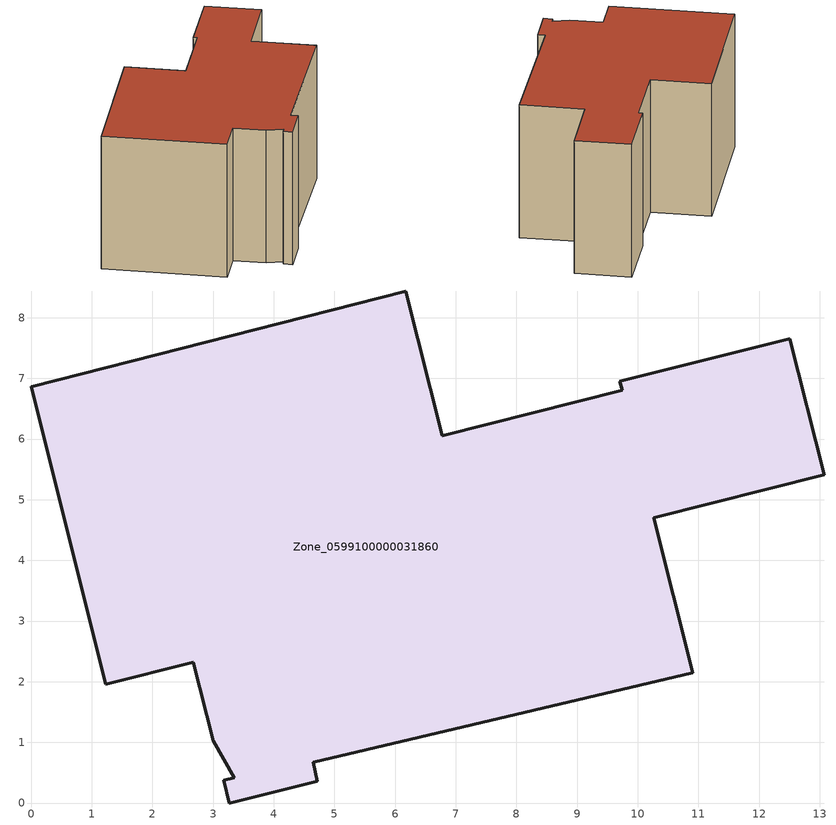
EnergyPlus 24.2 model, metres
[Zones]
Zone_0599100000031860
 floor ground (C_G): 6.78,6.05 9.75,6.8 9.71,6.95 12.51,7.65 13.08,5.41 10.27,4.7 10.91,2.15 4.65,0.67 4.72,0.36 3.27,0 3.17,0.37 3.35,0.42 3.01,1.03 2.68,2.32 1.23,1.96 0,6.86 6.18,8.44 z0
 wall outside (C_F): 13.08,5.41 12.51,7.65 9.71,6.95 9.75,6.8 6.78,6.05 6.18,8.44 0,6.86 1.23,1.96 2.68,2.32 3.01,1.03 3.35,0.42 3.17,0.37 3.27,0 4.72,0.36 4.65,0.67 10.91,2.15 10.27,4.7 13.08,5.41 z0:5.84
 roof outside (C_R): 3.01,1.03 3.35,0.42 3.17,0.37 3.27,0 4.72,0.36 4.65,0.67 10.91,2.15 10.27,4.7 13.08,5.41 12.51,7.65 9.71,6.95 9.75,6.8 6.78,6.05 6.18,8.44 0,6.86 1.23,1.96 2.68,2.32 z5.84
[BUILDING]
Pand.0599100000031860: North Axis=0; Terrain=City; Loads Convergence Tolerance Value=0.04; Temperature Convergence Tolerance Value=0.4; Solar Distribution=FullExterior; Maximum Number of Warmup Days=25; Minimum Number of Warmup Days=1
[Site:Location]
Rotterdam.The.Hague.AP_ZH_NLD Design_Conditions: Latitude=51.96; Longitude=4.45; Time Zone=1; Elevation=-4.5
[SITE:GROUNDTEMPERATURE:BUILDINGSURFACE]
18, 18, 18, 18, 18, 18, 18, 18, 18, 18, 18, 18
[MATERIAL] Thermal Absorptance=0.9; Solar Absorptance=0.7; Visible Absorptance=0.7
Name | Roughness | Thickness | Conductivity | Density | Specific Heat
G.TI.1965-1974 | MediumSmooth | 0.15 | 0.882353 | 540 | 1210
F.TI.1965-1974 | Rough | 0.3 | 0.697674 | 1920 | 840
R.TI.1965-1974 | MediumRough | 0.2 | 0.232558 | 1500 | 1000
[CONSTRUCTION]
C_G: G.TI.1965-1974
C_F: F.TI.1965-1974
C_R: R.TI.1965-1974
[ZONE]
Zone_0599100000031860: Type=1; Multiplier=1; Ceiling Height=Autocalculate; Volume=Autocalculate; Floor Area=autocalculate; Part of Total Floor Area=Yes
[ZONEINFILTRATION:DESIGNFLOWRATE]
Infil_Zone_0599100000031860: Zone or ZoneList or Space or SpaceList=Zone_0599100000031860; Schedule=AlwaysOn; Design Flow Rate Calculation Method=Flow/Area; Flow Rate per Floor Area=0.003; Constant Term Coefficient=1; Temperature Term Coefficient=0; Velocity Term Coefficient=0; Velocity Squared Term Coefficient=0
[HVACTEMPLATE:ZONE:IDEALLOADSAIRSYSTEM]
Zone_0599100000031860: Maximum Heating Supply Air Temperature=50; Minimum Cooling Supply Air Temperature=13; Maximum Heating Supply Air Humidity Ratio=0.0156; Minimum Cooling Supply Air Humidity Ratio=0.0077; Heating Limit=NoLimit; Cooling Limit=NoLimit; Dehumidification Control Type=ConstantSensibleHeatRatio; Cooling Sensible Heat Ratio=0.7; Dehumidification Setpoint=60; Humidification Control Type=None; Humidification Setpoint=30; Outdoor Air Method=None; Outdoor Air Flow Rate per Person=0.00944; Outdoor Air Flow Rate per Zone Floor Area=0; Outdoor Air Flow Rate per Zone=0; Demand Controlled Ventilation Type=None; Outdoor Air Economizer Type=NoEconomizer; Heat Recovery Type=None; Sensible Heat Recovery Effectiveness=0.7; Latent Heat Recovery Effectiveness=0.65
[ZONECONTROL:THERMOSTAT]
ThermostatControl_Zone_0599100000031860: Zone or ZoneList=Zone_0599100000031860; Control Type Schedule=DualSetpointControlType; Control 1=Thermostat_Zone_0599100000031860; Temperature Difference Between Cutout And Setpoint=0
[THERMOSTATSETPOINT:DUALSETPOINT]
Thermostat_Zone_0599100000031860: Heating Setpoint Temperature Schedule=HeatingSetpoint_Zone_0599100000031860; Cooling Setpoint Temperature Schedule=CoolingSetpoint_Zone_0599100000031860
[SCHEDULE:COMPACT]
HeatingSetpoint_Zone_0599100000031860: Through: 12/31, For: AllDays, Until: 24:00, 21
CoolingSetpoint_Zone_0599100000031860: Through: 12/31, For: AllDays, Until: 24:00, 24
DualSetpointControlType: Through: 12/31, For: AllDays, Until: 24:00, 4
AlwaysOn: Through: 12/31, For: AllDays, Until: 24:00, 1
